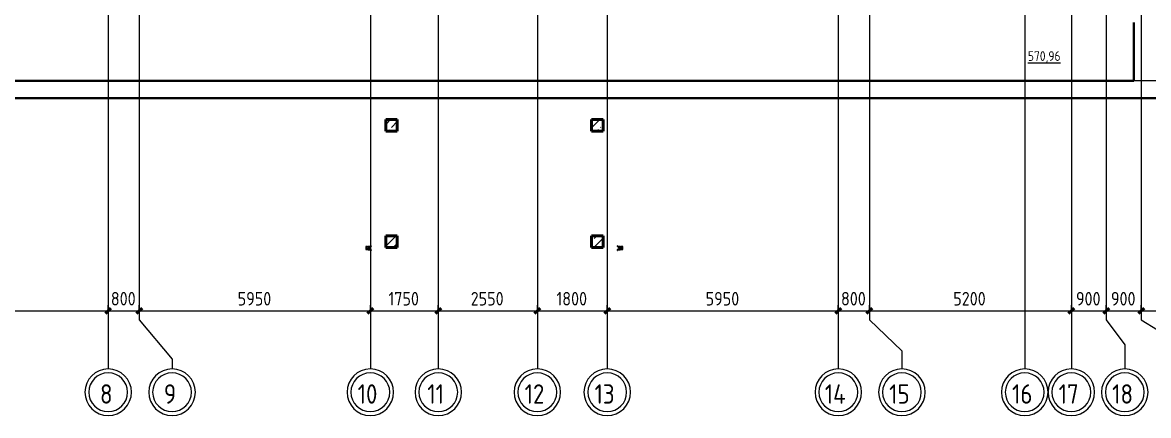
# Model space of a CAD drawing. Header units: millimetres. Extents: x -215207 to 92095, y -30385 to 123050.
# Drawn here: x -179661 to -150669, y 62745 to 72875 of the extents above; entities that cross this region are included whole.
import ezdxf

# ---------------------------------------------------------------- set-up
doc = ezdxf.new("R2010")
doc.units = ezdxf.units.MM
doc.linetypes.add('ADSK_Линия сетки', pattern=[25, 20, -2.5, 0, -2.5])
for name, color, linetype, lineweight in [('Марки помещений', 7, 'Continuous', 20), ('Несущие колонны', 7, 'Continuous', 20), ('Обобщенные модели', 7, 'Continuous', 20), ('Оси', 7, 'Continuous', 9), ('Размеры', 7, 'Continuous', 9), ('Стены наружные', 7, 'Continuous', 20)]:
    doc.layers.add(name, color=color, linetype=linetype, lineweight=lineweight)
doc.styles.add('GOST Common_1', font='GOST_Common.ttf', dxfattribs={"width": 0.9, "height": 125})
doc.styles.add('GOST Common_2', font='GOST_Common.ttf', dxfattribs={"width": 0.9, "height": 90})
doc.styles.add('GOST Common_3', font='GOST_Common.ttf', dxfattribs={"width": 0.9, "height": 2.5})
pattern_1 = [(45, (26335.98, -26760.27), (-224.5064, 224.5064), []), (45, (26560.48, -26760.27), (-224.5064, 224.5064), [396.875, -79.375, 3.353, -76.022])]

# ---------------------------------------------------------------- blocks, each defined once
blk = doc.blocks.new('Подвал 21082025 планы')
at = {"layer": 'Несущие колонны', "lineweight": 9}
h = blk.add_hatch(dxfattribs=at)
h.set_pattern_fill('FP_13', color=256, angle=180, style=0, pattern_type=2)
h.set_pattern_definition(pattern_1)
h.paths.add_polyline_path([(24445, -48300), (24445, -48000), (24145, -48000), (24145, -48300)])
h = blk.add_hatch(dxfattribs=at)
h.set_pattern_fill('FP_4', color=256, style=0, pattern_type=2)
h.set_pattern_definition([(45, (26335.98, -26760.27), (-224.5064, 224.5064), []), (45, (26560.48, -26760.27), (-224.5064, 224.5064), [396.875, -79.375, 3.353, -76.022])])
h.paths.add_polyline_path([(29745, -48300), (29745, -48000), (29445, -48000), (29445, -48300)])
h = blk.add_hatch(dxfattribs=at)
h.set_pattern_fill('FP_15', color=256, angle=180, style=0, pattern_type=2)
h.set_pattern_definition(pattern_1)
h.paths.add_polyline_path([(24445, -51300), (24445, -51000), (24145, -51000), (24145, -51300)])
h = blk.add_hatch(dxfattribs=at)
h.set_pattern_fill('FP_14', color=256, style=0, pattern_type=2)
h.set_pattern_definition([(45, (26335.98, -26760.27), (-224.5064, 224.5064), []), (45, (26560.48, -26760.27), (-224.5064, 224.5064), [396.875, -79.375, 3.353, -76.022])])
h.paths.add_polyline_path([(29745, -51300), (29745, -51000), (29445, -51000), (29445, -51300)])
at = {"layer": 'Несущие колонны', "lineweight": 40}
for p, q in [((24145, -48000), (24145, -48300)), ((24445, -48000), (24145, -48000)), ((24145, -48300), (24145, -48000)), ((24145, -48000), (24445, -48000)), ((24445, -48300), (24445, -48000)), ((24445, -48000), (24445, -48300)), ((29445, -48300), (29445, -48000)), ((29445, -48000), (29745, -48000)), ((29745, -48000), (29445, -48000)), ((29445, -48000), (29445, -48300)), ((29745, -48000), (29745, -48300)), ((29745, -48300), (29745, -48000)), ((24145, -48300), (24445, -48300)), ((24445, -48300), (24145, -48300)), ((29745, -48300), (29445, -48300)), ((29445, -48300), (29745, -48300)), ((24145, -51000), (24145, -51300)), ((24445, -51000), (24145, -51000)), ((24145, -51300), (24145, -51000)), ((24145, -51000), (24445, -51000)), ((24445, -51300), (24445, -51000)), ((24445, -51000), (24445, -51300)), ((29445, -51300), (29445, -51000)), ((29445, -51000), (29745, -51000)), ((29745, -51000), (29445, -51000)), ((29445, -51000), (29445, -51300)), ((29745, -51000), (29745, -51300)), ((29745, -51300), (29745, -51000)), ((24145, -51300), (24445, -51300)), ((24445, -51300), (24145, -51300)), ((29745, -51300), (29445, -51300)), ((29445, -51300), (29745, -51300))]:
    blk.add_line(p, q, dxfattribs=at)
at = {"layer": 'Обобщенные модели'}
for p, q in [((23680, -51272), (23632, -51272)), ((23693, -51275), (23693, -51352)), ((23693, -51275), (23693, -51352)), ((23768, -51270), (23696, -51270)), ((23731, -51292), (23733, -51292)), ((23740, -51288), (23753, -51272)), ((23753, -51272), (23771, -51272)), ((23771, -51253), (23768, -51253)), ((23768, -51253), (23768, -51270)), ((23771, -51272), (23771, -51253)), ((30112, -51253), (30109, -51253)), ((30109, -51253), (30109, -51272)), ((30109, -51272), (30127, -51272)), ((30112, -51270), (30112, -51253)), ((30184, -51270), (30112, -51270)), ((30127, -51272), (30140, -51288)), ((30147, -51292), (30149, -51292)), ((30187, -51275), (30187, -51352)), ((30187, -51352), (30187, -51275)), ((30248, -51272), (30200, -51272)), ((23632, -51355), (23680, -51355)), ((23696, -51357), (23768, -51357)), ((23733, -51336), (23731, -51336)), ((23753, -51355), (23740, -51339)), ((23771, -51355), (23753, -51355)), ((23768, -51357), (23768, -51375)), ((23768, -51375), (23771, -51375)), ((23771, -51375), (23771, -51355)), ((30127, -51355), (30109, -51355)), ((30109, -51355), (30109, -51375)), ((30109, -51375), (30112, -51375)), ((30112, -51375), (30112, -51357)), ((30112, -51357), (30184, -51357)), ((30140, -51339), (30127, -51355)), ((30149, -51336), (30147, -51336)), ((30200, -51355), (30248, -51355))]:
    blk.add_line(p, q, dxfattribs=at)
at = {"layer": 'Обобщенные модели', "flags": 128}
for points in [[(23632, -51272), (23632, -51274), (23632, -51277), (23632, -51283), (23632, -51290), (23632, -51299), (23632, -51309), (23632, -51318), (23632, -51328), (23632, -51337), (23632, -51344), (23632, -51350), (23632, -51353), (23632, -51355)], [(30248, -51355), (30248, -51353), (30248, -51350), (30248, -51344), (30248, -51337), (30248, -51328), (30248, -51318), (30248, -51309), (30248, -51299), (30248, -51290), (30248, -51283), (30248, -51277), (30248, -51274), (30248, -51272)]]:
    blk.add_lwpolyline(points, dxfattribs=at)
at = {"layer": 'Обобщенные модели'}
for centre, radius, start, end in [((23693, -51314), 43.6, 0, 180), ((23693, -51314), 43.6, 180, 0), ((23693, -51314), 41.1, 90, 270), ((23693, -51314), 38.8, 90, 270), ((23693, -51314), 41.1, 270, 90), ((23693, -51314), 38.8, 270, 90), ((23733, -51282), 10, 270, 320), ((23733, -51282), 10, 270, 307.5), ((30147, -51282), 10, 220, 270), ((30147, -51282), 10, 232.5, 270), ((30187, -51314), 43.6, 0, 180), ((30187, -51314), 43.6, 180, 0), ((30187, -51314), 41.1, 90, 270), ((30187, -51314), 38.8, 90, 270), ((30187, -51314), 41.1, 270, 90), ((30187, -51314), 38.8, 270, 90), ((23733, -51346), 10, 40, 90), ((23733, -51346), 10, 52.5, 90), ((30147, -51346), 10, 90, 140), ((30147, -51346), 10, 90, 127.5)]:
    blk.add_arc(centre, radius, start, end, dxfattribs=at)
at = {"layer": 'Оси', "linetype": 'ADSK_Линия сетки'}
for p, q in [((23750, 2146), (23750, -54430)), ((25500, 2146), (25500, -54430)), ((28050, 2146), (28050, -54430)), ((29850, 2146), (29850, -54430)), ((35800, 2146), (35800, -54430)), ((41800, 2146), (41800, -54430)), ((17000, -29900), (17000, -54430)), ((17800, -29900), (17800, -53160)), ((36600, -29900), (36600, -53160)), ((40600, -29900), (40600, -54430)), ((42700, -29900), (42700, -53160)), ((43600, -29900), (43600, -53160)), ((62867, -47000), (-12349, -47000))]:
    blk.add_line(p, q, dxfattribs=at)
at = {"layer": 'Оси'}
for p, q in [((17800, -53160), (18645, -54174)), ((36600, -53160), (37437, -53966)), ((42700, -53160), (43177, -53812)), ((43600, -53160), (44642, -53812)), ((43177, -53812), (43177, -54430)), ((18645, -54174), (18645, -54430)), ((37437, -53966), (37437, -54430))]:
    blk.add_line(p, q, dxfattribs=at)
at = {"layer": 'Оси', "lineweight": 20}
for centre, radius, start, end in [((17000, -55030), 600, 0, 180), ((18645, -55030), 600, 0, 180), ((23750, -55030), 600, 0, 180), ((25500, -55030), 600, 0, 180), ((28050, -55030), 600, 0, 180), ((29850, -55030), 600, 0, 180), ((35800, -55030), 600, 0, 180), ((37437, -55030), 600, 0, 180), ((40600, -55030), 600, 0, 180), ((41800, -55030), 600, 0, 180), ((43177, -55030), 600, 0, 180), ((17000, -55030), 500, 0, 180), ((18645, -55030), 500, 0, 180), ((23750, -55030), 500, 0, 180), ((25500, -55030), 500, 0, 180), ((28050, -55030), 500, 0, 180), ((29850, -55030), 500, 0, 180), ((35800, -55030), 500, 0, 180), ((37437, -55030), 500, 0, 180), ((40600, -55030), 500, 0, 180), ((41800, -55030), 500, 0, 180), ((43177, -55030), 500, 0, 180), ((17000, -55030), 600, 180, 0), ((17000, -55030), 500, 180, 0), ((18645, -55030), 600, 180, 0), ((18645, -55030), 500, 180, 0), ((23750, -55030), 600, 180, 0), ((23750, -55030), 500, 180, 0), ((25500, -55030), 600, 180, 0), ((25500, -55030), 500, 180, 0), ((28050, -55030), 600, 180, 0), ((28050, -55030), 500, 180, 0), ((29850, -55030), 600, 180, 0), ((29850, -55030), 500, 180, 0), ((35800, -55030), 600, 180, 0), ((35800, -55030), 500, 180, 0), ((37437, -55030), 600, 180, 0), ((37437, -55030), 500, 180, 0), ((40600, -55030), 600, 180, 0), ((40600, -55030), 500, 180, 0), ((41800, -55030), 600, 180, 0), ((41800, -55030), 500, 180, 0), ((43177, -55030), 600, 180, 0), ((43177, -55030), 500, 180, 0)]:
    blk.add_arc(centre, radius, start, end, dxfattribs=at)
at = {"layer": 'Размеры', "lineweight": 20}
for p, q in [((11800, -52933), (17000, -52933)), ((17000, -52933), (17000, -52783)), ((17000, -52933), (17000, -52783)), ((17000, -52933), (17000, -52983)), ((17000, -52933), (17800, -52933)), ((17000, -52933), (17000, -52983)), ((17800, -52933), (17800, -52783)), ((17800, -52933), (17800, -52783)), ((17800, -52933), (17800, -52983)), ((17800, -52933), (23750, -52933)), ((17800, -52933), (17800, -52983)), ((23750, -52933), (23750, -52783)), ((23750, -52933), (23750, -52783)), ((23750, -52933), (23750, -52983)), ((23750, -52933), (25500, -52933)), ((23750, -52933), (23750, -52983)), ((25500, -52933), (25500, -52783)), ((25500, -52933), (25500, -52783)), ((25500, -52933), (25500, -52983)), ((25500, -52933), (28050, -52933)), ((25500, -52933), (25500, -52983)), ((28050, -52933), (28050, -52783)), ((28050, -52933), (28050, -52783)), ((28050, -52933), (28050, -52983)), ((28050, -52933), (29850, -52933)), ((28050, -52933), (28050, -52983)), ((29850, -52933), (29850, -52783)), ((29850, -52933), (29850, -52783)), ((29850, -52933), (29850, -52983)), ((29850, -52933), (35800, -52933)), ((29850, -52933), (29850, -52983)), ((35800, -52933), (35800, -52783)), ((35800, -52933), (35800, -52783)), ((35800, -52933), (35800, -52983)), ((35800, -52933), (36600, -52933)), ((35800, -52933), (35800, -52983)), ((36600, -52933), (36600, -52783)), ((36600, -52933), (36600, -52783)), ((36600, -52933), (36600, -52983)), ((36600, -52933), (41800, -52933)), ((36600, -52933), (36600, -52983)), ((41800, -52933), (41800, -52783)), ((41800, -52933), (41800, -52783)), ((41800, -52933), (41800, -52983)), ((41800, -52933), (42700, -52933)), ((41800, -52933), (41800, -52983)), ((42700, -52933), (42700, -52783)), ((42700, -52933), (42700, -52783)), ((42700, -52933), (42700, -52983)), ((42700, -52933), (43600, -52933)), ((42700, -52933), (42700, -52983)), ((43600, -52933), (43600, -52783)), ((43600, -52933), (43600, -52783)), ((43600, -52933), (43600, -52983)), ((43600, -52933), (48815, -52933)), ((43600, -52933), (43600, -52983))]:
    blk.add_line(p, q, dxfattribs=at)
at = {"layer": 'Размеры', "lineweight": 40}
for p, q in [((17000, -52933), (16929, -53003)), ((17000, -52933), (16929, -53003)), ((17000, -52933), (17071, -52862)), ((17000, -52933), (17071, -52862)), ((17800, -52933), (17729, -53003)), ((17800, -52933), (17729, -53003)), ((17800, -52933), (17871, -52862)), ((17800, -52933), (17871, -52862)), ((23750, -52933), (23679, -53003)), ((23750, -52933), (23679, -53003)), ((23750, -52933), (23821, -52862)), ((23750, -52933), (23821, -52862)), ((25500, -52933), (25429, -53003)), ((25500, -52933), (25429, -53003)), ((25500, -52933), (25571, -52862)), ((25500, -52933), (25571, -52862)), ((28050, -52933), (27979, -53003)), ((28050, -52933), (27979, -53003)), ((28050, -52933), (28121, -52862)), ((28050, -52933), (28121, -52862)), ((29850, -52933), (29779, -53003)), ((29850, -52933), (29779, -53003)), ((29850, -52933), (29921, -52862)), ((29850, -52933), (29921, -52862)), ((35800, -52933), (35729, -53003)), ((35800, -52933), (35729, -53003)), ((35800, -52933), (35871, -52862)), ((35800, -52933), (35871, -52862)), ((36600, -52933), (36529, -53003)), ((36600, -52933), (36529, -53003)), ((36600, -52933), (36671, -52862)), ((36600, -52933), (36671, -52862)), ((41800, -52933), (41729, -53003)), ((41800, -52933), (41729, -53003)), ((41800, -52933), (41871, -52862)), ((41800, -52933), (41871, -52862)), ((42700, -52933), (42629, -53003)), ((42700, -52933), (42629, -53003)), ((42700, -52933), (42771, -52862)), ((42700, -52933), (42771, -52862)), ((43600, -52933), (43529, -53003)), ((43600, -52933), (43529, -53003)), ((43600, -52933), (43671, -52862)), ((43600, -52933), (43671, -52862))]:
    blk.add_line(p, q, dxfattribs=at)
at = {"layer": 'Стены наружные', "lineweight": 30}
for p, q in [((43405, -45500), (43405, -47000)), ((43405, -47000), (2100, -47000)), ((-7450, -47450), (61050, -47450))]:
    blk.add_line(p, q, dxfattribs=at)
at = {"layer": 'Марки помещений', "style": 'GOST Common_3', "width": 0.9}
blk.add_text('%%U570,96', height=250, dxfattribs=at).set_placement((40682, -46490))
at = {"layer": 'Оси', "style": 'GOST Common_1', "width": 0.9}
for s, p in [('8', (16789, -55325)), ('9', (18434, -55325)), ('10', (23423, -55325)), ('11', (25217, -55325)), ('12', (27723, -55325)), ('13', (29523, -55325)), ('14', (35452, -55325)), ('15', (37109, -55325)), ('16', (40273, -55325)), ('17', (41473, -55325)), ('18', (42850, -55325))]:
    blk.add_text(s, height=500, dxfattribs=at).set_placement(p)
at = {"layer": 'Размеры', "lineweight": 20, "char_height": 350, "attachment_point": 1, "line_spacing_factor": 1.022761, "style": 'GOST Common_2'}
for s, insert, width in [('800', (17069, -52445), 794.69), ('5950', (20334, -52445), 1059.58), ('1750', (24216, -52445), 980.83), ('2550', (26334, -52445), 1059.58), ('1800', (28541, -52445), 980.83), ('5950', (32384, -52445), 1059.58), ('800', (35869, -52445), 794.69), ('5200', (38759, -52445), 1059.58), ('900', (41919, -52445), 794.69), ('900', (42819, -52445), 794.69)]:
    blk.add_mtext(s, dxfattribs=dict(at, insert=insert, width=width))

msp = doc.modelspace()

# ---------------------------------------------------------------- block references
msp.add_blockref('Подвал 21082025 планы', (-194454.7, 118374.7))

doc.saveas('drawing.dxf')
